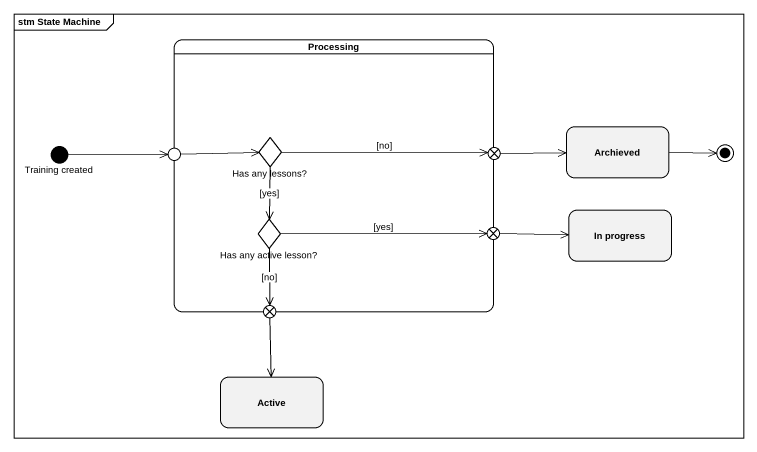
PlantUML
@startuml
mainframe stm State Machine
hide empty description
state Processing {
  state entry1 <<entryPoint>>
  state "Has any lessons?" as Has_any_lessons <<choice>>
  state exit1 <<exitPoint>>
  state "Has any active lesson?" as Has_any_active_lesson <<choice>>
  state exit2 <<exitPoint>>
  state exit3 <<exitPoint>>
}
state "Training created" as Training_created <<choice>>
state Archieved
state "In progress" as In_progress
state Active
Training_created -right-> entry1
entry1 -right-> Has_any_lessons
Has_any_lessons -right-> exit1 : [no]
Has_any_lessons --> Has_any_active_lesson : [yes]
exit1 -right-> Archieved
Has_any_active_lesson -right-> exit2 : [yes]
Has_any_active_lesson --> exit3 : [no]
exit2 -right-> In_progress
exit3 --> Active
Archieved -right-> [*]
@enduml
